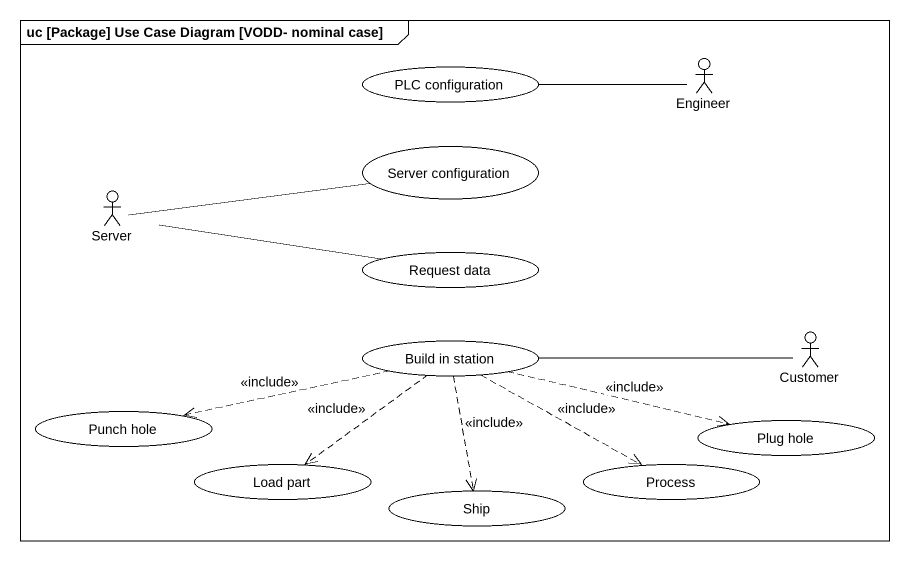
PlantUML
@startuml
mainframe uc [Package] Use Case Diagram [VODD- nominal case]
usecase "PLC configuration" as PLC_configuration
actor Engineer
actor Server
usecase "Server configuration" as Server_configuration
usecase "Request data" as Request_data
usecase "Build in station" as Build_in_station
actor Customer
usecase "Punch hole" as Punch_hole
usecase "Plug hole" as Plug_hole
usecase "Load part" as Load_part
usecase "Process" as Process_
usecase Ship
Engineer -left- PLC_configuration
Server -right- Server_configuration
Server -right- Request_data
Build_in_station .left.> Punch_hole : <<include>>
Build_in_station .right.> Plug_hole : <<include>>
Build_in_station ..> Load_part : <<include>>
Build_in_station .right.> Process_ : <<include>>
Build_in_station ..> Ship : <<include>>
Customer -left- Build_in_station
@enduml
